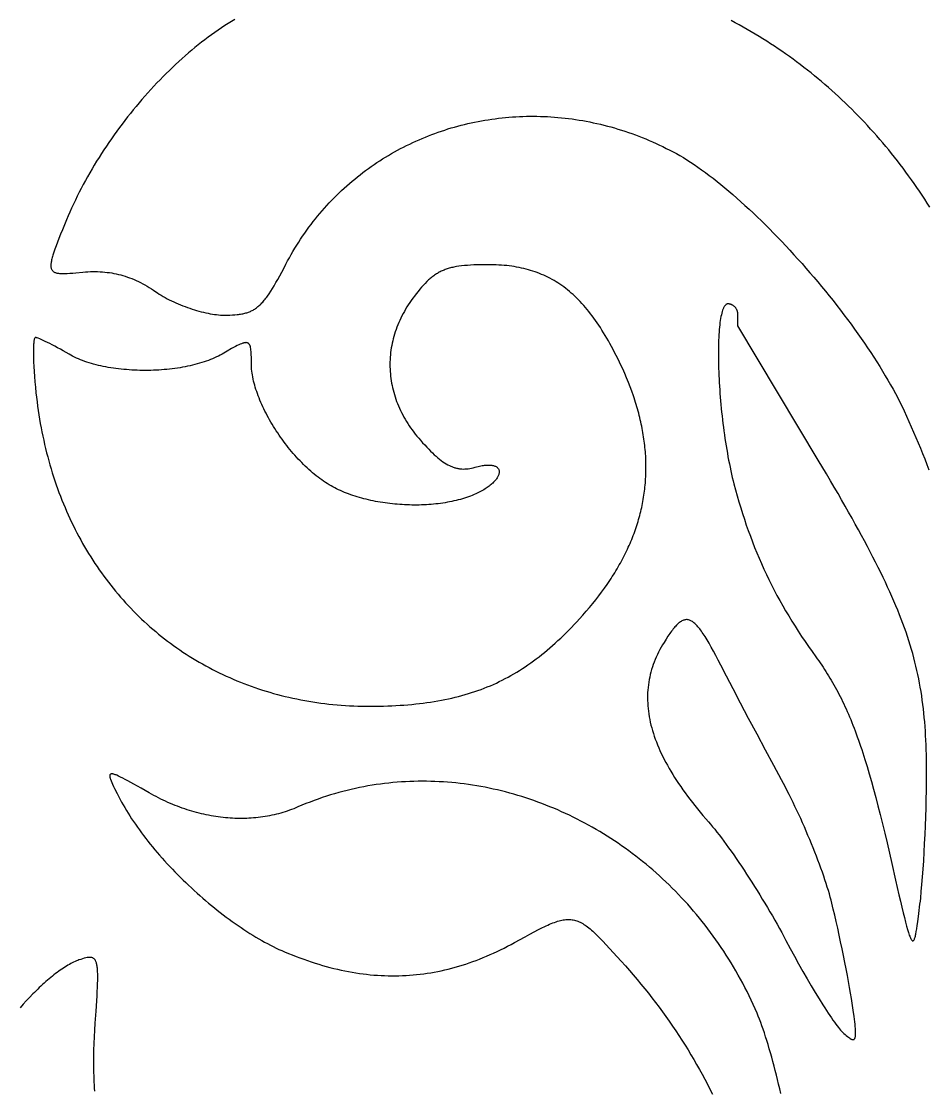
# Model space of a CAD drawing. Extents: x -452 to 452, y -1000 to 1000.
# Drawn here: x -275.8 to 64, y -550 to -149.8 of the extents above; entities that cross this region are included whole.
import ezdxf

# ---------------------------------------------------------------- set-up
doc = ezdxf.new("R2010")
doc.units = 0
doc.layers.add('LAYER_1', color=18, linetype='CONTINUOUS')

msp = doc.modelspace()

# ---------------------------------------------------------------- linework, layer by layer
at = {"layer": 'LAYER_1'}
for points in [[(-195.92, -149.05), (-197.17, -149.8), (-198.42, -150.58), (-199.67, -151.38), (-200.92, -152.21), (-202.16, -153.06), (-203.41, -153.92), (-204.65, -154.81), (-205.89, -155.73), (-207.12, -156.66), (-208.36, -157.61), (-209.58, -158.58), (-210.81, -159.57), (-212.03, -160.58), (-213.24, -161.61), (-214.45, -162.66), (-215.66, -163.72), (-216.86, -164.8), (-218.05, -165.9), (-219.23, -167.02), (-220.41, -168.15), (-221.59, -169.3), (-222.75, -170.47), (-223.91, -171.65), (-225.06, -172.84), (-226.2, -174.05), (-227.33, -175.28), (-228.45, -176.51), (-229.57, -177.77), (-230.67, -179.03), (-231.76, -180.31), (-232.85, -181.59), (-233.92, -182.9), (-234.98, -184.21), (-236.03, -185.53), (-237.07, -186.87), (-238.1, -188.21), (-239.11, -189.57), (-240.12, -190.93), (-241.1, -192.3), (-242.08, -193.69), (-243.04, -195.08), (-243.99, -196.48), (-244.92, -197.88), (-245.84, -199.3), (-246.75, -200.72), (-247.64, -202.15), (-248.51, -203.58), (-249.37, -205.02), (-250.21, -206.47), (-251.04, -207.92), (-251.84, -209.37), (-252.64, -210.83), (-253.41, -212.3), (-254.16, -213.76), (-254.9, -215.23), (-255.62, -216.71), (-256.32, -218.18), (-257, -219.66), (-257.66, -221.14), (-258.3, -222.62), (-258.93, -224.1), (-260.44, -227.79), (-261.12, -229.46), (-261.75, -231.02), (-262.32, -232.47), (-262.84, -233.81), (-263.29, -235.05), (-263.69, -236.2), (-264.03, -237.25), (-264.18, -237.74), (-264.31, -238.21), (-264.43, -238.66), (-264.53, -239.08), (-264.61, -239.49), (-264.68, -239.87), (-264.73, -240.24), (-264.77, -240.58), (-264.79, -240.91), (-264.8, -241.21), (-264.78, -241.5), (-264.75, -241.77), (-264.71, -242.03), (-264.64, -242.27), (-264.56, -242.49), (-264.47, -242.69), (-264.35, -242.88), (-264.22, -243.06), (-264.07, -243.22), (-263.9, -243.36), (-263.72, -243.49), (-263.51, -243.61), (-263.29, -243.72), (-263.05, -243.81), (-262.79, -243.9), (-262.51, -243.97), (-262.22, -244.03), (-261.9, -244.07), (-261.57, -244.11), (-261.21, -244.14), (-260.84, -244.16), (-260.45, -244.17), (-260.03, -244.18), (-259.6, -244.17), (-258.68, -244.14), (-257.67, -244.08), (-256.58, -244), (-255.41, -243.9), (-252.82, -243.66), (-251.87, -243.58), (-250.93, -243.51), (-250, -243.47), (-249.08, -243.45), (-248.17, -243.44), (-247.27, -243.46), (-246.37, -243.49), (-245.48, -243.55), (-244.6, -243.62), (-243.73, -243.72), (-242.86, -243.83), (-242, -243.96), (-241.14, -244.12), (-240.29, -244.29), (-239.44, -244.49), (-238.6, -244.7), (-237.77, -244.94), (-236.93, -245.19), (-236.1, -245.47), (-235.28, -245.77), (-234.46, -246.09), (-233.64, -246.43), (-232.82, -246.79), (-232, -247.17), (-231.19, -247.57), (-230.38, -248), (-229.57, -248.44), (-228.76, -248.91), (-227.95, -249.4), (-227.14, -249.91), (-226.33, -250.44), (-225.52, -250.99), (-224.86, -251.44), (-224.17, -251.88), (-223.46, -252.32), (-222.73, -252.75), (-221.98, -253.17), (-221.21, -253.58), (-220.42, -253.99), (-219.61, -254.39), (-218.79, -254.77), (-217.96, -255.15), (-217.12, -255.52), (-216.26, -255.87), (-215.4, -256.21), (-214.54, -256.54), (-213.67, -256.86), (-212.8, -257.17), (-211.92, -257.46), (-211.05, -257.73), (-210.18, -257.99), (-209.31, -258.24), (-208.45, -258.46), (-207.6, -258.67), (-206.75, -258.87), (-205.92, -259.04), (-205.09, -259.2), (-204.29, -259.34), (-203.49, -259.46), (-202.72, -259.56), (-201.96, -259.63), (-201.22, -259.69), (-200.51, -259.72), (-199.82, -259.73), (-198.75, -259.73), (-197.73, -259.71), (-196.76, -259.67), (-195.84, -259.61), (-194.95, -259.53), (-194.53, -259.48), (-194.11, -259.42), (-193.7, -259.36), (-193.3, -259.29), (-192.91, -259.22), (-192.53, -259.14), (-192.15, -259.04), (-191.78, -258.94), (-191.42, -258.84), (-191.07, -258.72), (-190.72, -258.6), (-190.38, -258.46), (-190.04, -258.32), (-189.71, -258.17), (-189.38, -258), (-189.06, -257.83), (-188.75, -257.64), (-188.43, -257.45), (-188.12, -257.24), (-187.81, -257.02), (-187.51, -256.79), (-187.21, -256.55), (-186.91, -256.3), (-186.61, -256.03), (-186.32, -255.75), (-186.02, -255.46), (-185.73, -255.15), (-185.43, -254.83), (-185.14, -254.49), (-184.84, -254.14), (-184.55, -253.78), (-184.25, -253.4), (-183.95, -253.01), (-183.65, -252.6), (-183.05, -251.73), (-182.43, -250.8), (-181.8, -249.8), (-181.16, -248.73), (-180.49, -247.58), (-179.8, -246.36), (-179.09, -245.07), (-178.34, -243.69), (-177.57, -242.24), (-176.77, -240.69), (-176.12, -239.47), (-175.46, -238.26), (-174.79, -237.07), (-174.1, -235.89), (-173.4, -234.71), (-172.69, -233.56), (-171.97, -232.41), (-171.23, -231.28), (-170.48, -230.16), (-169.71, -229.05), (-168.94, -227.96), (-168.15, -226.87), (-167.35, -225.81), (-166.53, -224.75), (-165.71, -223.71), (-164.87, -222.68), (-164.02, -221.66), (-163.16, -220.66), (-162.29, -219.67), (-161.41, -218.69), (-160.51, -217.72), (-159.61, -216.77), (-158.69, -215.84), (-157.77, -214.91), (-156.83, -214), (-155.88, -213.1), (-154.93, -212.22), (-153.96, -211.35), (-152.98, -210.49), (-151.99, -209.65), (-151, -208.82), (-149.99, -208), (-148.97, -207.2), (-147.95, -206.41), (-146.92, -205.64), (-145.87, -204.87), (-144.82, -204.13), (-143.76, -203.39), (-142.69, -202.67), (-141.61, -201.97), (-140.53, -201.28), (-139.43, -200.6), (-138.33, -199.94), (-137.22, -199.29), (-136.1, -198.65), (-134.98, -198.03), (-133.84, -197.42), (-132.7, -196.83), (-131.56, -196.25), (-130.4, -195.69), (-129.24, -195.14), (-128.07, -194.61), (-126.9, -194.09), (-125.72, -193.58), (-124.53, -193.09), (-123.34, -192.61), (-122.14, -192.15), (-120.93, -191.7), (-119.72, -191.27), (-118.51, -190.85), (-117.29, -190.45), (-116.06, -190.06), (-114.83, -189.69), (-113.59, -189.33), (-112.35, -188.99), (-111.1, -188.66), (-109.85, -188.35), (-108.59, -188.05), (-107.33, -187.77), (-106.07, -187.5), (-104.8, -187.24), (-103.53, -187.01), (-102.25, -186.79), (-100.97, -186.58), (-99.69, -186.39), (-98.41, -186.21), (-97.12, -186.05), (-95.82, -185.91), (-94.53, -185.78), (-93.23, -185.66), (-91.93, -185.57), (-90.63, -185.48), (-89.32, -185.42), (-88.01, -185.36), (-86.7, -185.33), (-85.39, -185.31), (-84.08, -185.31), (-82.77, -185.32), (-81.45, -185.35), (-80.13, -185.39), (-78.81, -185.45), (-77.49, -185.53), (-76.17, -185.62), (-74.85, -185.73), (-73.53, -185.85), (-72.21, -185.99), (-70.88, -186.15), (-69.56, -186.32), (-68.24, -186.51), (-66.91, -186.72), (-65.59, -186.94), (-64.27, -187.18), (-62.95, -187.44), (-61.63, -187.71), (-60.3, -188), (-58.99, -188.3), (-57.67, -188.62), (-56.35, -188.96), (-55.03, -189.32), (-53.72, -189.69), (-52.41, -190.08), (-51.1, -190.49), (-49.79, -190.91), (-48.48, -191.35), (-47.18, -191.8), (-45.87, -192.28), (-44.57, -192.77), (-43.28, -193.28), (-41.98, -193.8), (-40.69, -194.34), (-39.4, -194.9), (-38.12, -195.48), (-36.83, -196.07), (-35.56, -196.68), (-34.28, -197.31), (-33.01, -197.96), (-31.74, -198.62), (-30.48, -199.3), (-29.84, -199.66), (-29.19, -200.03), (-27.88, -200.8), (-26.55, -201.61), (-25.2, -202.48), (-23.83, -203.38), (-22.44, -204.33), (-21.04, -205.32), (-19.62, -206.35), (-18.19, -207.42), (-16.74, -208.53), (-15.29, -209.68), (-13.82, -210.86), (-12.33, -212.08), (-10.84, -213.33), (-9.35, -214.62), (-7.84, -215.93), (-6.32, -217.28), (-4.81, -218.66), (-3.28, -220.07), (-1.75, -221.5), (-0.22, -222.96), (1.31, -224.45), (2.85, -225.96), (4.38, -227.49), (5.91, -229.05), (7.44, -230.63), (8.97, -232.22), (10.5, -233.84), (12.02, -235.47), (13.53, -237.12), (15.04, -238.79), (16.54, -240.47), (18.03, -242.17), (19.51, -243.88), (20.98, -245.59), (22.44, -247.32), (23.89, -249.06), (25.32, -250.81), (26.74, -252.56), (28.15, -254.32), (29.54, -256.08), (30.91, -257.85), (32.26, -259.62), (33.59, -261.4), (34.9, -263.17), (36.2, -264.94), (37.47, -266.71), (38.71, -268.48), (39.94, -270.24), (41.13, -272), (42.31, -273.76), (43.45, -275.5), (44.57, -277.24), (45.66, -278.97), (46.72, -280.69), (47.75, -282.4), (48.74, -284.09), (49.71, -285.77), (50.64, -287.44), (51.53, -289.09), (52.39, -290.72), (53.22, -292.34), (54, -293.93), (54.75, -295.51), (55.68, -297.52), (56.58, -299.52), (57.48, -301.53), (58.35, -303.54), (59.21, -305.54), (60.05, -307.55), (60.88, -309.56), (61.69, -311.57), (62.49, -313.58), (63.26, -315.6), (64.03, -317.61)], [(64.42, -219.37), (63.46, -217.86), (62.49, -216.36), (61.52, -214.88), (60.53, -213.4), (59.53, -211.93), (58.52, -210.48), (57.5, -209.04), (56.47, -207.61), (55.44, -206.19), (54.39, -204.79), (53.34, -203.39), (52.27, -202.01), (51.2, -200.64), (50.11, -199.28), (49.02, -197.93), (47.91, -196.59), (46.8, -195.27), (45.68, -193.95), (44.55, -192.65), (43.4, -191.36), (42.25, -190.08), (41.09, -188.82), (39.92, -187.56), (38.74, -186.32), (37.55, -185.09), (36.36, -183.87), (35.15, -182.66), (33.93, -181.47), (32.7, -180.28), (31.47, -179.11), (30.22, -177.95), (28.97, -176.8), (27.7, -175.67), (26.43, -174.54), (25.15, -173.43), (23.85, -172.33), (22.55, -171.24), (21.24, -170.16), (19.92, -169.09), (18.59, -168.04), (17.25, -167), (15.9, -165.97), (14.54, -164.95), (13.17, -163.94), (11.8, -162.95), (10.41, -161.97), (9.02, -161), (7.61, -160.04), (6.2, -159.09), (4.77, -158.15), (3.34, -157.23), (1.9, -156.32), (0.44, -155.42), (-1.02, -154.53), (-2.49, -153.66), (-3.97, -152.8), (-5.46, -151.94), (-6.96, -151.1), (-8.46, -150.28), (-9.98, -149.46)], [(8.57, -551.11), (8.18, -549.36), (7.78, -547.62), (7.37, -545.89), (6.95, -544.18), (6.52, -542.48), (6.09, -540.79), (5.65, -539.13), (5.2, -537.5), (4.75, -535.89), (4.29, -534.32), (3.84, -532.78), (3.37, -531.28), (2.91, -529.82), (2.45, -528.41), (1.99, -527.04), (1.52, -525.72), (1.06, -524.46), (0.6, -523.26), (0.15, -522.12), (-0.3, -521.04), (-1.02, -519.4), (-1.75, -517.77), (-2.5, -516.15), (-3.27, -514.55), (-4.05, -512.96), (-4.86, -511.38), (-5.67, -509.82), (-6.5, -508.27), (-7.35, -506.74), (-8.22, -505.22), (-9.1, -503.71), (-9.99, -502.22), (-10.9, -500.74), (-11.83, -499.27), (-12.77, -497.82), (-13.72, -496.38), (-14.69, -494.96), (-15.68, -493.55), (-16.68, -492.16), (-17.69, -490.78), (-18.71, -489.41), (-19.75, -488.06), (-20.81, -486.73), (-21.87, -485.41), (-22.95, -484.1), (-24.05, -482.81), (-25.15, -481.53), (-26.27, -480.27), (-27.4, -479.03), (-28.54, -477.8), (-29.7, -476.58), (-30.87, -475.38), (-32.04, -474.2), (-33.23, -473.03), (-34.44, -471.88), (-35.65, -470.74), (-36.87, -469.62), (-38.11, -468.51), (-39.35, -467.42), (-40.61, -466.35), (-41.88, -465.29), (-43.15, -464.25), (-44.44, -463.23), (-45.74, -462.22), (-47.04, -461.23), (-48.36, -460.25), (-49.68, -459.29), (-51.02, -458.35), (-52.36, -457.42), (-53.71, -456.52), (-55.08, -455.62), (-56.45, -454.75), (-57.82, -453.89), (-59.21, -453.05), (-60.6, -452.23), (-62, -451.42), (-63.41, -450.63), (-64.83, -449.86), (-66.26, -449.11), (-67.69, -448.37), (-69.12, -447.65), (-70.57, -446.95), (-72.02, -446.27), (-73.48, -445.6), (-74.94, -444.96), (-76.41, -444.33), (-77.89, -443.72), (-79.37, -443.12), (-80.86, -442.55), (-82.35, -441.99), (-83.85, -441.46), (-85.35, -440.94), (-86.86, -440.44), (-88.37, -439.96), (-89.89, -439.49), (-91.41, -439.05), (-92.94, -438.62), (-94.47, -438.22), (-96, -437.83), (-97.54, -437.46), (-99.08, -437.11), (-100.62, -436.78), (-102.17, -436.47), (-103.72, -436.18), (-105.27, -435.91), (-106.83, -435.66), (-108.39, -435.43), (-109.95, -435.22), (-111.51, -435.02), (-113.08, -434.85), (-114.64, -434.7), (-116.21, -434.57), (-117.78, -434.45), (-119.35, -434.36), (-120.92, -434.29), (-122.49, -434.24), (-124.07, -434.21), (-125.64, -434.2), (-127.21, -434.21), (-128.79, -434.24), (-130.36, -434.29), (-131.94, -434.37), (-133.51, -434.46), (-135.08, -434.57), (-136.66, -434.71), (-138.23, -434.87), (-139.8, -435.04), (-141.37, -435.24), (-142.94, -435.47), (-144.5, -435.71), (-146.07, -435.97), (-147.63, -436.26), (-149.19, -436.56), (-150.75, -436.89), (-152.31, -437.24), (-153.86, -437.62), (-155.42, -438.01), (-156.96, -438.43), (-158.51, -438.87), (-160.05, -439.33), (-161.59, -439.81), (-163.13, -440.32), (-164.66, -440.85), (-166.19, -441.4), (-167.71, -441.97), (-169.23, -442.57), (-170.74, -443.19), (-172.25, -443.83), (-173.04, -444.16), (-173.83, -444.48), (-174.63, -444.79), (-175.43, -445.08), (-176.24, -445.36), (-177.05, -445.62), (-177.86, -445.88), (-178.69, -446.12), (-179.51, -446.34), (-180.34, -446.55), (-181.17, -446.75), (-182.01, -446.94), (-182.85, -447.11), (-183.7, -447.27), (-184.55, -447.41), (-185.4, -447.55), (-186.25, -447.67), (-187.11, -447.77), (-187.98, -447.86), (-188.84, -447.94), (-189.71, -448.01), (-190.58, -448.06), (-191.45, -448.1), (-192.33, -448.13), (-193.21, -448.14), (-194.09, -448.14), (-194.97, -448.13), (-195.86, -448.1), (-196.74, -448.07), (-197.63, -448.01), (-198.52, -447.95), (-199.41, -447.87), (-200.31, -447.78), (-201.2, -447.67), (-202.1, -447.56), (-202.99, -447.43), (-203.89, -447.28), (-204.79, -447.13), (-205.69, -446.96), (-206.58, -446.77), (-207.48, -446.58), (-208.38, -446.37), (-209.28, -446.15), (-210.18, -445.91), (-211.08, -445.67), (-211.98, -445.41), (-212.88, -445.13), (-213.78, -444.85), (-214.67, -444.55), (-215.57, -444.24), (-216.47, -443.91), (-217.36, -443.57), (-218.26, -443.22), (-219.15, -442.86), (-220.04, -442.49), (-220.93, -442.1), (-221.82, -441.7), (-222.7, -441.28), (-223.58, -440.85), (-224.47, -440.41), (-225.35, -439.96), (-226.22, -439.5), (-227.1, -439.02), (-227.97, -438.53), (-231, -436.8), (-233.65, -435.31), (-234.83, -434.65), (-235.92, -434.05), (-236.92, -433.51), (-237.84, -433.03), (-238.67, -432.62), (-239.41, -432.26), (-240.08, -431.97), (-240.38, -431.85), (-240.66, -431.74), (-240.93, -431.65), (-241.17, -431.57), (-241.4, -431.51), (-241.61, -431.47), (-241.8, -431.44), (-241.97, -431.43), (-242.12, -431.44), (-242.26, -431.46), (-242.38, -431.49), (-242.48, -431.55), (-242.56, -431.62), (-242.63, -431.7), (-242.68, -431.8), (-242.72, -431.92), (-242.74, -432.06), (-242.74, -432.21), (-242.73, -432.38), (-242.71, -432.56), (-242.66, -432.76), (-242.61, -432.98), (-242.54, -433.22), (-242.46, -433.47), (-242.25, -434.03), (-241.99, -434.65), (-241.67, -435.35), (-241.31, -436.11), (-240.9, -436.94), (-239.95, -438.82), (-238.83, -440.98), (-238.29, -442), (-237.72, -443.02), (-237.14, -444.05), (-236.52, -445.09), (-235.89, -446.13), (-235.24, -447.17), (-234.56, -448.22), (-233.86, -449.27), (-233.14, -450.32), (-232.4, -451.38), (-231.65, -452.43), (-230.87, -453.49), (-230.08, -454.55), (-229.26, -455.61), (-228.43, -456.67), (-227.59, -457.72), (-226.72, -458.78), (-225.84, -459.83), (-224.95, -460.88), (-224.04, -461.93), (-223.11, -462.98), (-222.18, -464.02), (-221.23, -465.06), (-220.26, -466.09), (-219.29, -467.12), (-218.3, -468.14), (-217.3, -469.16), (-216.29, -470.17), (-215.28, -471.17), (-214.25, -472.16), (-213.21, -473.15), (-212.16, -474.13), (-211.11, -475.1), (-210.05, -476.06), (-208.98, -477.01), (-207.9, -477.95), (-206.82, -478.87), (-205.73, -479.79), (-204.64, -480.7), (-203.55, -481.59), (-202.45, -482.47), (-201.34, -483.34), (-200.24, -484.19), (-199.13, -485.03), (-198.02, -485.85), (-196.91, -486.66), (-195.79, -487.45), (-194.68, -488.23), (-193.57, -488.99), (-192.46, -489.73), (-191.35, -490.45), (-190.24, -491.16), (-189.13, -491.85), (-188.03, -492.52), (-186.93, -493.17), (-185.83, -493.8), (-184.74, -494.41), (-183.65, -494.99), (-182.57, -495.56), (-181.5, -496.11), (-180.43, -496.63), (-179.36, -497.13), (-178.31, -497.6), (-177.26, -498.05), (-175.82, -498.65), (-174.38, -499.23), (-172.95, -499.79), (-171.52, -500.33), (-170.09, -500.84), (-168.67, -501.34), (-167.26, -501.82), (-165.85, -502.27), (-164.44, -502.7), (-163.04, -503.12), (-161.64, -503.51), (-160.25, -503.88), (-158.86, -504.23), (-157.48, -504.56), (-156.09, -504.87), (-154.72, -505.16), (-153.34, -505.43), (-151.97, -505.68), (-150.6, -505.9), (-149.24, -506.11), (-147.88, -506.3), (-146.52, -506.46), (-145.17, -506.6), (-143.82, -506.73), (-142.47, -506.83), (-141.12, -506.91), (-139.78, -506.97), (-138.44, -507.01), (-137.1, -507.03), (-135.76, -507.03), (-134.43, -507), (-133.1, -506.96), (-131.77, -506.9), (-130.44, -506.81), (-129.12, -506.71), (-127.79, -506.58), (-126.47, -506.43), (-125.15, -506.26), (-123.84, -506.08), (-122.52, -505.87), (-121.2, -505.63), (-119.89, -505.38), (-118.58, -505.11), (-117.27, -504.82), (-115.96, -504.5), (-114.65, -504.17), (-113.34, -503.81), (-112.03, -503.44), (-110.72, -503.04), (-109.41, -502.62), (-108.11, -502.18), (-106.8, -501.72), (-105.5, -501.24), (-104.19, -500.74), (-102.89, -500.22), (-101.58, -499.67), (-100.27, -499.11), (-98.97, -498.52), (-97.66, -497.92), (-96.36, -497.29), (-95.05, -496.64), (-93.74, -495.97), (-92.43, -495.28), (-91.12, -494.57), (-87.19, -492.41), (-85.41, -491.44), (-83.73, -490.55), (-82.15, -489.73), (-80.67, -488.99), (-79.97, -488.65), (-79.28, -488.32), (-78.62, -488.02), (-77.97, -487.74), (-77.35, -487.48), (-76.74, -487.23), (-76.14, -487.01), (-75.57, -486.81), (-75.01, -486.63), (-74.46, -486.47), (-73.93, -486.33), (-73.41, -486.21), (-72.9, -486.11), (-72.4, -486.03), (-71.91, -485.98), (-71.43, -485.94), (-70.96, -485.93), (-70.49, -485.94), (-70.04, -485.97), (-69.58, -486.02), (-69.13, -486.09), (-68.69, -486.19), (-68.25, -486.3), (-67.81, -486.44), (-67.37, -486.61), (-66.93, -486.79), (-66.49, -487), (-66.05, -487.23), (-65.6, -487.48), (-65.16, -487.76), (-64.7, -488.06), (-64.25, -488.38), (-63.78, -488.73), (-63.31, -489.1), (-62.84, -489.49), (-62.35, -489.91), (-61.85, -490.35), (-61.35, -490.81), (-60.83, -491.3), (-60.3, -491.81), (-59.2, -492.91), (-58.04, -494.11), (-56.82, -495.41), (-55.52, -496.8), (-52.67, -499.9), (-51.13, -501.6), (-49.62, -503.29), (-48.13, -505), (-46.66, -506.7), (-45.21, -508.41), (-43.79, -510.13), (-42.38, -511.85), (-41, -513.58), (-39.65, -515.31), (-38.31, -517.05), (-37, -518.79), (-35.71, -520.54), (-34.44, -522.3), (-33.19, -524.06), (-31.96, -525.83), (-30.76, -527.6), (-29.57, -529.38), (-28.41, -531.17), (-27.27, -532.97), (-26.15, -534.77), (-25.05, -536.58), (-23.98, -538.4), (-22.92, -540.22), (-21.89, -542.05), (-20.87, -543.89), (-19.88, -545.74), (-18.91, -547.6), (-17.96, -549.47), (-17.03, -551.34)], [(-248.37, -550.18), (-248.44, -549.05), (-248.5, -547.9), (-248.55, -546.75), (-248.6, -545.59), (-248.63, -544.42), (-248.66, -543.25), (-248.68, -542.07), (-248.7, -540.88), (-248.7, -539.69), (-248.7, -538.48), (-248.69, -537.27), (-248.67, -536.05), (-248.64, -534.83), (-248.57, -532.35), (-248.46, -529.85), (-248.32, -527.31), (-248.16, -524.73), (-247.84, -520.26), (-247.59, -516.33), (-247.49, -514.56), (-247.4, -512.91), (-247.33, -511.39), (-247.28, -509.98), (-247.25, -508.68), (-247.23, -507.49), (-247.25, -506.41), (-247.28, -505.43), (-247.3, -504.97), (-247.34, -504.54), (-247.37, -504.13), (-247.42, -503.75), (-247.47, -503.39), (-247.53, -503.05), (-247.59, -502.73), (-247.66, -502.43), (-247.74, -502.15), (-247.82, -501.9), (-247.91, -501.66), (-248.01, -501.44), (-248.12, -501.24), (-248.23, -501.06), (-248.36, -500.9), (-248.48, -500.75), (-248.62, -500.62), (-248.77, -500.5), (-248.92, -500.41), (-249.08, -500.32), (-249.25, -500.25), (-249.43, -500.2), (-249.62, -500.16), (-249.82, -500.13), (-250.02, -500.12), (-250.23, -500.11), (-250.46, -500.12), (-250.69, -500.14), (-250.93, -500.18), (-251.18, -500.22), (-251.72, -500.33), (-252.29, -500.48), (-252.9, -500.66), (-253.55, -500.87), (-254.25, -501.1), (-254.74, -501.28), (-255.24, -501.47), (-255.74, -501.69), (-256.26, -501.93), (-256.79, -502.18), (-257.32, -502.46), (-257.86, -502.76), (-258.41, -503.07), (-258.97, -503.4), (-259.53, -503.75), (-260.1, -504.12), (-260.67, -504.51), (-261.26, -504.91), (-261.84, -505.32), (-262.43, -505.76), (-263.03, -506.2), (-263.62, -506.67), (-264.22, -507.14), (-264.83, -507.63), (-265.44, -508.14), (-266.05, -508.66), (-266.66, -509.19), (-267.27, -509.73), (-267.88, -510.28), (-268.5, -510.85), (-269.11, -511.43), (-269.72, -512.01), (-270.34, -512.61), (-270.95, -513.22), (-271.56, -513.83), (-272.78, -515.09), (-273.98, -516.38), (-275.17, -517.7), (-276.34, -519.04)]]:
    msp.add_lwpolyline(points, dxfattribs=at)
for points in [[(-66.79, -373.42), (-65.5, -371.99), (-64.25, -370.57), (-63.03, -369.14), (-61.85, -367.71), (-60.7, -366.27), (-59.58, -364.84), (-58.5, -363.4), (-57.45, -361.96), (-56.44, -360.51), (-55.46, -359.07), (-54.99, -358.34), (-54.52, -357.62), (-54.06, -356.89), (-53.61, -356.17), (-53.17, -355.44), (-52.73, -354.71), (-52.31, -353.98), (-51.89, -353.25), (-51.48, -352.52), (-51.08, -351.79), (-50.69, -351.06), (-50.31, -350.33), (-49.93, -349.59), (-49.57, -348.86), (-49.21, -348.12), (-48.86, -347.39), (-48.52, -346.65), (-48.19, -345.91), (-47.87, -345.17), (-47.55, -344.44), (-47.25, -343.7), (-46.95, -342.95), (-46.66, -342.21), (-46.38, -341.47), (-46.11, -340.72), (-45.84, -339.98), (-45.59, -339.23), (-45.34, -338.49), (-45.11, -337.74), (-44.88, -336.99), (-44.65, -336.24), (-44.44, -335.49), (-44.24, -334.74), (-44.04, -333.98), (-43.86, -333.23), (-43.68, -332.48), (-43.51, -331.72), (-43.35, -330.96), (-43.19, -330.21), (-43.05, -329.45), (-42.91, -328.69), (-42.79, -327.92), (-42.67, -327.16), (-42.56, -326.4), (-42.45, -325.63), (-42.36, -324.87), (-42.27, -324.1), (-42.2, -323.33), (-42.13, -322.56), (-42.07, -321.79), (-42.02, -321.02), (-41.98, -320.25), (-41.94, -319.48), (-41.92, -318.7), (-41.9, -317.92), (-41.89, -317.15), (-41.89, -316.37), (-41.9, -315.59), (-41.91, -314.81), (-41.94, -314.02), (-41.97, -313.24), (-42.01, -312.46), (-42.06, -311.67), (-42.12, -310.88), (-42.19, -310.09), (-42.27, -309.3), (-42.35, -308.51), (-42.44, -307.72), (-42.54, -306.92), (-42.65, -306.13), (-42.77, -305.33), (-42.9, -304.53), (-43.03, -303.73), (-43.18, -302.93), (-43.33, -302.13), (-43.49, -301.33), (-43.66, -300.52), (-43.83, -299.71), (-44.02, -298.91), (-44.21, -298.1), (-44.42, -297.28), (-44.63, -296.47), (-44.85, -295.66), (-45.07, -294.84), (-45.31, -294.03), (-45.55, -293.21), (-45.81, -292.39), (-46.07, -291.56), (-46.34, -290.74), (-46.62, -289.92), (-47.2, -288.26), (-47.81, -286.6), (-48.46, -284.94), (-49.15, -283.26), (-49.86, -281.58), (-50.61, -279.9), (-51.4, -278.2), (-52.21, -276.51), (-53.06, -274.8), (-53.65, -273.67), (-54.23, -272.56), (-54.81, -271.47), (-55.4, -270.4), (-55.99, -269.35), (-56.58, -268.33), (-57.17, -267.32), (-57.77, -266.34), (-58.37, -265.37), (-58.98, -264.43), (-59.58, -263.51), (-60.19, -262.61), (-60.81, -261.73), (-61.42, -260.87), (-62.05, -260.03), (-62.67, -259.21), (-63.3, -258.41), (-63.94, -257.62), (-64.58, -256.86), (-65.22, -256.12), (-65.87, -255.4), (-66.52, -254.69), (-67.18, -254.01), (-67.85, -253.34), (-68.52, -252.7), (-69.2, -252.07), (-69.88, -251.46), (-70.57, -250.87), (-71.27, -250.3), (-71.97, -249.74), (-72.68, -249.2), (-73.4, -248.69), (-74.12, -248.19), (-74.85, -247.7), (-75.59, -247.24), (-76.33, -246.79), (-77.09, -246.36), (-77.85, -245.95), (-78.62, -245.55), (-79.4, -245.17), (-80.18, -244.81), (-80.98, -244.47), (-81.78, -244.14), (-82.6, -243.83), (-83.42, -243.53), (-84.25, -243.25), (-85.09, -242.99), (-85.94, -242.74), (-86.8, -242.51), (-87.67, -242.29), (-88.55, -242.1), (-89.45, -241.91), (-90.35, -241.74), (-91.26, -241.59), (-92.18, -241.45), (-93.12, -241.33), (-94.07, -241.22), (-95.02, -241.13), (-95.99, -241.05), (-96.97, -240.98), (-97.96, -240.93), (-98.97, -240.9), (-99.99, -240.88), (-101.02, -240.87), (-102.47, -240.88), (-103.85, -240.89), (-105.17, -240.92), (-106.43, -240.97), (-107.64, -241.03), (-108.79, -241.1), (-109.88, -241.19), (-110.93, -241.3), (-111.94, -241.44), (-112.9, -241.59), (-113.82, -241.76), (-114.26, -241.86), (-114.7, -241.96), (-115.13, -242.07), (-115.55, -242.18), (-115.96, -242.3), (-116.36, -242.43), (-116.76, -242.57), (-117.14, -242.71), (-117.53, -242.85), (-117.9, -243.01), (-118.27, -243.17), (-118.64, -243.34), (-119, -243.52), (-119.35, -243.7), (-119.7, -243.9), (-120.04, -244.1), (-120.38, -244.31), (-120.72, -244.53), (-121.06, -244.75), (-121.39, -244.99), (-121.72, -245.23), (-122.04, -245.48), (-122.37, -245.74), (-122.69, -246.01), (-123.01, -246.29), (-123.33, -246.58), (-123.97, -247.19), (-124.62, -247.84), (-125.26, -248.53), (-125.91, -249.26), (-126.57, -250.04), (-127.24, -250.86), (-127.93, -251.72), (-128.64, -252.63), (-129.23, -253.43), (-129.81, -254.24), (-130.37, -255.05), (-130.91, -255.86), (-131.42, -256.68), (-131.92, -257.51), (-132.4, -258.34), (-132.85, -259.17), (-133.29, -260.01), (-133.71, -260.85), (-134.1, -261.69), (-134.48, -262.54), (-134.83, -263.39), (-135.17, -264.24), (-135.48, -265.1), (-135.78, -265.96), (-136.05, -266.82), (-136.31, -267.69), (-136.54, -268.55), (-136.76, -269.42), (-136.95, -270.29), (-137.12, -271.16), (-137.28, -272.03), (-137.41, -272.91), (-137.53, -273.78), (-137.62, -274.66), (-137.69, -275.53), (-137.75, -276.41), (-137.78, -277.28), (-137.79, -278.16), (-137.79, -279.04), (-137.76, -279.91), (-137.71, -280.79), (-137.64, -281.66), (-137.56, -282.54), (-137.45, -283.41), (-137.32, -284.28), (-137.18, -285.15), (-137.01, -286.02), (-136.82, -286.88), (-136.62, -287.75), (-136.39, -288.61), (-136.14, -289.47), (-135.87, -290.32), (-135.59, -291.18), (-135.28, -292.03), (-134.95, -292.87), (-134.61, -293.72), (-134.24, -294.56), (-133.86, -295.39), (-133.45, -296.22), (-133.02, -297.05), (-132.58, -297.88), (-132.11, -298.7), (-131.63, -299.51), (-131.12, -300.32), (-130.59, -301.12), (-130.05, -301.92), (-129.48, -302.72), (-128.9, -303.5), (-128.29, -304.29), (-127.67, -305.06), (-127.03, -305.83), (-126.36, -306.59), (-125.56, -307.49), (-124.78, -308.34), (-124.02, -309.15), (-123.28, -309.92), (-122.56, -310.64), (-121.86, -311.33), (-121.18, -311.97), (-120.5, -312.57), (-119.85, -313.14), (-119.2, -313.67), (-118.57, -314.16), (-117.95, -314.61), (-117.34, -315.02), (-116.73, -315.4), (-116.13, -315.74), (-115.54, -316.05), (-114.96, -316.32), (-114.66, -316.45), (-114.37, -316.56), (-114.08, -316.67), (-113.79, -316.77), (-113.5, -316.86), (-113.21, -316.94), (-112.92, -317.02), (-112.63, -317.08), (-112.34, -317.14), (-112.05, -317.19), (-111.76, -317.23), (-111.46, -317.27), (-111.17, -317.3), (-110.88, -317.32), (-110.28, -317.34), (-109.69, -317.32), (-109.08, -317.28), (-108.47, -317.22), (-107.84, -317.12), (-107.21, -317), (-106.56, -316.85), (-105.91, -316.67), (-105.34, -316.52), (-104.79, -316.38), (-104.26, -316.26), (-103.75, -316.16), (-103.26, -316.07), (-102.79, -316), (-102.33, -315.94), (-101.89, -315.9), (-101.47, -315.87), (-101.07, -315.86), (-100.69, -315.86), (-100.32, -315.87), (-99.98, -315.9), (-99.65, -315.94), (-99.34, -316), (-99.05, -316.06), (-98.77, -316.14), (-98.52, -316.23), (-98.28, -316.33), (-98.06, -316.44), (-97.86, -316.56), (-97.68, -316.7), (-97.52, -316.84), (-97.37, -316.99), (-97.24, -317.15), (-97.13, -317.32), (-97.04, -317.5), (-96.96, -317.69), (-96.91, -317.88), (-96.87, -318.08), (-96.85, -318.29), (-96.85, -318.51), (-96.86, -318.73), (-96.9, -318.95), (-96.95, -319.19), (-97.02, -319.43), (-97.11, -319.67), (-97.22, -319.92), (-97.34, -320.17), (-97.48, -320.43), (-97.64, -320.69), (-97.82, -320.96), (-98.02, -321.22), (-98.23, -321.49), (-98.46, -321.76), (-98.71, -322.04), (-98.98, -322.31), (-99.26, -322.59), (-99.57, -322.87), (-99.89, -323.15), (-100.22, -323.42), (-100.58, -323.7), (-100.96, -323.98), (-101.35, -324.26), (-101.76, -324.53), (-102.18, -324.81), (-102.63, -325.08), (-103.09, -325.35), (-103.57, -325.62), (-104.07, -325.88), (-104.59, -326.14), (-105.12, -326.4), (-105.67, -326.66), (-106.24, -326.91), (-106.94, -327.2), (-107.65, -327.48), (-108.38, -327.74), (-109.12, -328), (-109.87, -328.25), (-110.64, -328.48), (-111.41, -328.7), (-112.2, -328.91), (-113, -329.11), (-113.8, -329.3), (-114.62, -329.48), (-115.45, -329.65), (-116.28, -329.8), (-117.13, -329.95), (-117.98, -330.08), (-118.84, -330.2), (-119.7, -330.32), (-120.58, -330.42), (-121.46, -330.51), (-122.34, -330.58), (-123.23, -330.65), (-124.12, -330.71), (-125.02, -330.75), (-125.93, -330.79), (-126.83, -330.81), (-127.74, -330.83), (-128.65, -330.83), (-129.56, -330.82), (-130.48, -330.8), (-131.39, -330.77), (-132.31, -330.73), (-133.23, -330.68), (-134.14, -330.62), (-135.06, -330.55), (-135.97, -330.47), (-136.88, -330.38), (-137.79, -330.28), (-138.7, -330.16), (-139.6, -330.04), (-140.5, -329.9), (-141.4, -329.76), (-142.29, -329.61), (-143.18, -329.44), (-144.06, -329.27), (-144.94, -329.08), (-145.81, -328.88), (-146.67, -328.68), (-147.53, -328.46), (-148.37, -328.24), (-149.21, -328), (-150.04, -327.75), (-150.87, -327.5), (-151.68, -327.23), (-152.48, -326.96), (-153.27, -326.67), (-154.05, -326.37), (-154.82, -326.07), (-155.58, -325.75), (-156.33, -325.43), (-157.06, -325.09), (-157.78, -324.75), (-158.48, -324.39), (-159.17, -324.03), (-159.85, -323.65), (-160.55, -323.25), (-161.25, -322.82), (-161.95, -322.37), (-162.65, -321.9), (-163.35, -321.42), (-164.04, -320.91), (-164.73, -320.39), (-165.42, -319.85), (-166.11, -319.29), (-166.8, -318.72), (-167.48, -318.13), (-168.15, -317.53), (-168.83, -316.91), (-169.49, -316.27), (-170.16, -315.62), (-170.82, -314.96), (-171.47, -314.29), (-172.12, -313.61), (-172.76, -312.91), (-173.39, -312.2), (-174.02, -311.48), (-174.64, -310.75), (-175.25, -310.01), (-175.86, -309.26), (-176.45, -308.51), (-177.04, -307.74), (-177.62, -306.97), (-178.19, -306.19), (-178.75, -305.41), (-179.3, -304.61), (-179.84, -303.82), (-180.37, -303.02), (-180.89, -302.21), (-181.39, -301.4), (-181.89, -300.59), (-182.37, -299.77), (-182.84, -298.95), (-183.3, -298.13), (-183.75, -297.31), (-184.18, -296.49), (-184.6, -295.66), (-185, -294.84), (-185.39, -294.02), (-185.77, -293.2), (-186.13, -292.38), (-186.48, -291.56), (-186.81, -290.75), (-187.12, -289.94), (-187.42, -289.13), (-187.7, -288.33), (-187.96, -287.54), (-188.21, -286.74), (-188.43, -285.96), (-188.64, -285.18), (-188.84, -284.41), (-189.01, -283.65), (-189.16, -282.89), (-189.3, -282.14), (-189.41, -281.4), (-189.51, -280.68), (-189.58, -279.96), (-189.63, -279.25), (-189.67, -278.55), (-189.68, -277.87), (-189.68, -276.16), (-189.69, -275.39), (-189.71, -274.68), (-189.74, -274.02), (-189.78, -273.41), (-189.83, -272.85), (-189.89, -272.35), (-189.97, -271.9), (-190.02, -271.69), (-190.07, -271.5), (-190.13, -271.31), (-190.19, -271.14), (-190.26, -270.99), (-190.34, -270.84), (-190.42, -270.71), (-190.5, -270.59), (-190.6, -270.48), (-190.7, -270.39), (-190.8, -270.3), (-190.92, -270.23), (-191.04, -270.17), (-191.16, -270.12), (-191.3, -270.08), (-191.44, -270.06), (-191.6, -270.04), (-191.76, -270.04), (-191.93, -270.05), (-192.11, -270.07), (-192.29, -270.1), (-192.49, -270.14), (-192.7, -270.19), (-192.91, -270.26), (-193.38, -270.42), (-193.89, -270.62), (-194.44, -270.87), (-195.03, -271.16), (-195.68, -271.49), (-196.37, -271.86), (-197.12, -272.27), (-198.77, -273.21), (-200.65, -274.3), (-201.32, -274.67), (-202, -275.04), (-202.71, -275.39), (-203.45, -275.73), (-204.2, -276.06), (-204.97, -276.38), (-205.75, -276.68), (-206.56, -276.97), (-207.38, -277.25), (-208.22, -277.52), (-209.08, -277.78), (-209.95, -278.03), (-210.83, -278.26), (-211.73, -278.48), (-212.64, -278.69), (-213.56, -278.89), (-214.5, -279.07), (-215.44, -279.25), (-216.4, -279.41), (-217.36, -279.56), (-218.33, -279.7), (-219.31, -279.82), (-220.3, -279.94), (-221.29, -280.04), (-222.29, -280.13), (-223.3, -280.21), (-224.3, -280.28), (-225.32, -280.33), (-226.33, -280.38), (-227.35, -280.41), (-228.36, -280.43), (-229.38, -280.43), (-230.4, -280.43), (-231.42, -280.41), (-232.43, -280.38), (-233.44, -280.34), (-234.46, -280.29), (-235.46, -280.23), (-236.46, -280.15), (-237.46, -280.06), (-238.45, -279.96), (-239.44, -279.85), (-240.41, -279.73), (-241.38, -279.59), (-242.34, -279.45), (-243.29, -279.29), (-244.23, -279.12), (-245.16, -278.93), (-246.08, -278.74), (-246.99, -278.53), (-247.88, -278.31), (-248.76, -278.08), (-249.62, -277.84), (-250.47, -277.58), (-251.31, -277.32), (-252.12, -277.04), (-252.92, -276.75), (-253.7, -276.44), (-254.47, -276.13), (-255.21, -275.8), (-255.93, -275.47), (-256.64, -275.12), (-257.32, -274.75), (-257.97, -274.38), (-259.07, -273.74), (-260.15, -273.12), (-261.22, -272.52), (-262.26, -271.95), (-263.28, -271.4), (-264.25, -270.88), (-265.19, -270.4), (-266.07, -269.96), (-266.9, -269.55), (-267.66, -269.19), (-268.36, -268.88), (-268.98, -268.61), (-269.52, -268.4), (-269.97, -268.24), (-270.16, -268.19), (-270.32, -268.15), (-270.46, -268.13), (-270.58, -268.12), (-270.63, -268.12), (-270.68, -268.14), (-270.72, -268.18), (-270.77, -268.22), (-270.81, -268.28), (-270.85, -268.36), (-270.93, -268.54), (-271, -268.77), (-271.06, -269.05), (-271.12, -269.38), (-271.16, -269.75), (-271.21, -270.17), (-271.24, -270.62), (-271.27, -271.12), (-271.3, -271.66), (-271.32, -272.86), (-271.32, -274.2), (-271.29, -275.67), (-271.24, -277.26), (-271.15, -278.97), (-271.05, -280.78), (-270.91, -282.68), (-270.75, -284.66), (-270.57, -286.71), (-270.36, -288.82), (-270.17, -290.48), (-269.97, -292.13), (-269.76, -293.78), (-269.53, -295.41), (-269.28, -297.04), (-269.02, -298.65), (-268.74, -300.26), (-268.45, -301.86), (-268.14, -303.45), (-267.82, -305.03), (-267.48, -306.6), (-267.13, -308.16), (-266.76, -309.71), (-266.38, -311.25), (-265.98, -312.78), (-265.57, -314.3), (-265.14, -315.82), (-264.7, -317.32), (-264.24, -318.81), (-263.77, -320.29), (-263.28, -321.76), (-262.78, -323.22), (-262.27, -324.68), (-261.74, -326.12), (-261.2, -327.55), (-260.64, -328.97), (-260.07, -330.38), (-259.48, -331.77), (-258.88, -333.16), (-258.27, -334.54), (-257.65, -335.9), (-257.01, -337.26), (-256.35, -338.6), (-255.69, -339.94), (-255.01, -341.26), (-254.31, -342.57), (-253.6, -343.87), (-252.88, -345.16), (-252.15, -346.43), (-251.41, -347.7), (-250.65, -348.95), (-249.87, -350.2), (-249.09, -351.43), (-248.29, -352.65), (-247.48, -353.85), (-246.66, -355.05), (-245.82, -356.23), (-244.98, -357.4), (-244.12, -358.56), (-243.24, -359.71), (-242.36, -360.84), (-241.46, -361.97), (-240.55, -363.08), (-239.63, -364.17), (-238.7, -365.26), (-237.75, -366.33), (-236.8, -367.39), (-235.83, -368.44), (-234.85, -369.47), (-233.86, -370.49), (-232.86, -371.5), (-231.84, -372.5), (-230.82, -373.48), (-229.78, -374.45), (-228.73, -375.41), (-227.67, -376.35), (-226.6, -377.28), (-225.52, -378.2), (-224.43, -379.1), (-223.33, -379.99), (-222.21, -380.87), (-221.09, -381.73), (-219.95, -382.58), (-218.81, -383.41), (-217.65, -384.23), (-216.49, -385.04), (-215.31, -385.83), (-214.12, -386.61), (-212.93, -387.38), (-211.72, -388.13), (-210.5, -388.86), (-209.28, -389.59), (-208.04, -390.29), (-206.79, -390.99), (-205.54, -391.67), (-204.27, -392.33), (-203, -392.98), (-201.71, -393.61), (-200.42, -394.23), (-199.11, -394.84), (-197.8, -395.43), (-196.48, -396), (-195.15, -396.56), (-193.81, -397.11), (-192.46, -397.64), (-191.1, -398.15), (-189.73, -398.65), (-188.36, -399.13), (-186.97, -399.6), (-185.58, -400.05), (-184.18, -400.49), (-182.77, -400.91), (-181.35, -401.32), (-179.93, -401.7), (-178.49, -402.08), (-177.05, -402.44), (-175.6, -402.78), (-174.14, -403.1), (-172.67, -403.41), (-171.2, -403.7), (-169.72, -403.98), (-168.23, -404.24), (-166.73, -404.48), (-165.22, -404.71), (-163.71, -404.92), (-162.19, -405.12), (-160.66, -405.29), (-159.13, -405.45), (-157.59, -405.6), (-156.04, -405.72), (-154.48, -405.83), (-152.92, -405.92), (-151.35, -406), (-149.77, -406.06), (-148.19, -406.1), (-146.6, -406.12), (-145, -406.13), (-143.4, -406.12), (-141.79, -406.09), (-140.19, -406.05), (-138.62, -406), (-137.07, -405.94), (-135.54, -405.86), (-134.02, -405.77), (-132.53, -405.67), (-131.05, -405.55), (-129.59, -405.42), (-128.15, -405.28), (-126.73, -405.12), (-125.32, -404.95), (-123.93, -404.77), (-122.55, -404.57), (-121.2, -404.36), (-119.85, -404.13), (-118.53, -403.89), (-117.21, -403.64), (-115.91, -403.37), (-114.63, -403.08), (-113.36, -402.78), (-112.1, -402.46), (-110.86, -402.13), (-109.63, -401.79), (-108.41, -401.42), (-107.2, -401.04), (-106.01, -400.65), (-104.82, -400.24), (-103.65, -399.81), (-102.49, -399.37), (-101.34, -398.91), (-100.19, -398.43), (-99.06, -397.94), (-97.94, -397.43), (-96.82, -396.9), (-95.72, -396.35), (-94.62, -395.79), (-93.53, -395.21), (-92.45, -394.61), (-91.37, -393.99), (-90.3, -393.36), (-89.24, -392.71), (-88.18, -392.04), (-87.13, -391.35), (-86.09, -390.64), (-85.05, -389.91), (-84.01, -389.16), (-82.98, -388.4), (-81.96, -387.61), (-80.93, -386.81), (-79.91, -385.98), (-78.89, -385.14), (-77.88, -384.28), (-76.87, -383.39), (-75.86, -382.49), (-74.85, -381.56), (-73.84, -380.62), (-72.83, -379.65), (-71.83, -378.67), (-70.82, -377.66), (-69.81, -376.63), (-68.81, -375.58), (-67.8, -374.51)], [(63.21, -431.68), (63.21, -429.77), (63.19, -427.88), (63.16, -426.03), (63.13, -424.2), (63.07, -422.39), (63.01, -420.61), (62.93, -418.85), (62.84, -417.12), (62.74, -415.4), (62.62, -413.7), (62.49, -412.02), (62.34, -410.36), (62.18, -408.71), (62, -407.07), (61.8, -405.45), (61.59, -403.83), (61.36, -402.23), (61.11, -400.63), (60.84, -399.05), (60.55, -397.46), (60.25, -395.89), (59.92, -394.31), (59.58, -392.74), (59.21, -391.17), (58.83, -389.59), (58.42, -388.02), (57.99, -386.44), (57.54, -384.86), (57.06, -383.27), (56.57, -381.68), (56.04, -380.07), (55.5, -378.46), (54.93, -376.84), (54.33, -375.2), (53.71, -373.55), (53.06, -371.89), (52.39, -370.21), (51.69, -368.51), (50.97, -366.79), (50.21, -365.05), (49.43, -363.3), (48.62, -361.52), (47.78, -359.71), (46.91, -357.88), (46.01, -356.03), (45.08, -354.14), (44.12, -352.23), (43.13, -350.29), (42.1, -348.32), (41.05, -346.31), (39.96, -344.27), (38.84, -342.19), (37.68, -340.08), (36.49, -337.93), (35.27, -335.74), (34.01, -333.51), (32.72, -331.23), (31.39, -328.92), (30.03, -326.56), (28.63, -324.15), (27.19, -321.7), (25.71, -319.2), (22.65, -314.04), (-7.45, -263.7), (-7.45, -259.62), (-7.45, -259.41), (-7.47, -259.2), (-7.49, -259), (-7.52, -258.8), (-7.56, -258.6), (-7.62, -258.41), (-7.67, -258.22), (-7.74, -258.04), (-7.82, -257.86), (-7.9, -257.68), (-7.99, -257.51), (-8.08, -257.34), (-8.19, -257.18), (-8.3, -257.03), (-8.42, -256.88), (-8.54, -256.74), (-8.67, -256.6), (-8.8, -256.48), (-8.94, -256.35), (-9.09, -256.24), (-9.24, -256.13), (-9.4, -256.04), (-9.56, -255.95), (-9.72, -255.86), (-9.89, -255.79), (-10.06, -255.73), (-10.24, -255.67), (-10.42, -255.62), (-10.6, -255.59), (-10.79, -255.56), (-10.98, -255.55), (-11.17, -255.54), (-11.3, -255.55), (-11.43, -255.57), (-11.56, -255.61), (-11.69, -255.66), (-11.81, -255.73), (-11.93, -255.81), (-12.05, -255.91), (-12.16, -256.02), (-12.28, -256.14), (-12.39, -256.28), (-12.5, -256.44), (-12.6, -256.6), (-12.7, -256.78), (-12.8, -256.97), (-12.9, -257.18), (-13, -257.4), (-13.18, -257.87), (-13.35, -258.4), (-13.52, -258.97), (-13.67, -259.59), (-13.81, -260.25), (-13.95, -260.96), (-14.07, -261.71), (-14.18, -262.5), (-14.29, -263.34), (-14.38, -264.21), (-14.46, -265.12), (-14.54, -266.06), (-14.6, -267.04), (-14.66, -268.06), (-14.7, -269.1), (-14.74, -270.18), (-14.77, -271.28), (-14.79, -272.41), (-14.79, -273.57), (-14.79, -274.76), (-14.78, -275.97), (-14.76, -277.2), (-14.73, -278.45), (-14.7, -279.72), (-14.65, -281.01), (-14.59, -282.32), (-14.53, -283.65), (-14.46, -284.98), (-14.37, -286.34), (-14.28, -287.7), (-14.18, -289.07), (-14.07, -290.46), (-13.96, -291.85), (-13.83, -293.24), (-13.7, -294.65), (-13.55, -296.05), (-13.4, -297.46), (-13.24, -298.87), (-13.07, -300.28), (-12.89, -301.69), (-12.71, -303.09), (-12.51, -304.49), (-12.31, -305.89), (-12.1, -307.28), (-11.88, -308.66), (-11.66, -310.03), (-11.42, -311.39), (-11.18, -312.73), (-10.93, -314.06), (-10.67, -315.38), (-10.4, -316.68), (-10.13, -317.97), (-9.85, -319.23), (-9.56, -320.48), (-9.26, -321.7), (-8.95, -322.9), (-8.35, -325.17), (-7.73, -327.41), (-7.08, -329.63), (-6.42, -331.83), (-5.74, -334.01), (-5.04, -336.16), (-4.31, -338.3), (-3.57, -340.41), (-2.8, -342.51), (-2.02, -344.59), (-1.2, -346.66), (-0.37, -348.71), (0.49, -350.74), (1.37, -352.76), (2.27, -354.76), (3.2, -356.76), (4.15, -358.74), (5.13, -360.71), (6.14, -362.67), (7.17, -364.62), (8.22, -366.56), (9.31, -368.49), (10.42, -370.42), (11.56, -372.34), (12.72, -374.26), (13.92, -376.17), (15.14, -378.07), (16.39, -379.98), (17.67, -381.88), (18.98, -383.78), (20.32, -385.68), (21.7, -387.58), (22.26, -388.37), (22.82, -389.15), (23.37, -389.94), (23.91, -390.73), (24.45, -391.52), (24.97, -392.32), (25.5, -393.13), (26.01, -393.94), (26.52, -394.76), (27.02, -395.58), (27.52, -396.41), (28, -397.25), (28.49, -398.1), (28.97, -398.95), (29.44, -399.82), (29.91, -400.69), (30.37, -401.58), (30.83, -402.48), (31.28, -403.39), (31.73, -404.31), (32.17, -405.24), (32.62, -406.19), (33.05, -407.15), (33.49, -408.12), (33.92, -409.11), (34.34, -410.12), (34.77, -411.14), (35.19, -412.18), (35.61, -413.23), (36.02, -414.3), (36.44, -415.39), (36.85, -416.5), (37.26, -417.63), (37.67, -418.78), (38.08, -419.94), (38.48, -421.13), (38.89, -422.34), (39.29, -423.57), (40.1, -426.11), (40.91, -428.73), (41.72, -431.45), (42.53, -434.28), (43.34, -437.21), (44.16, -440.26), (44.99, -443.41), (45.82, -446.69), (46.67, -450.1), (47.52, -453.63), (48.4, -457.29), (49.28, -461.09), (50.18, -465.03), (51.61, -471.28), (52.85, -476.72), (53.42, -479.14), (53.94, -481.37), (54.43, -483.4), (54.89, -485.25), (55.31, -486.91), (55.71, -488.39), (56.07, -489.69), (56.41, -490.81), (56.58, -491.3), (56.73, -491.76), (56.88, -492.16), (57.02, -492.53), (57.16, -492.85), (57.3, -493.13), (57.43, -493.37), (57.55, -493.57), (57.68, -493.73), (57.79, -493.84), (57.85, -493.89), (57.91, -493.92), (57.96, -493.94), (58.02, -493.95), (58.07, -493.96), (58.13, -493.95), (58.18, -493.93), (58.23, -493.91), (58.28, -493.87), (58.33, -493.83), (58.43, -493.71), (58.53, -493.55), (58.63, -493.35), (58.72, -493.12), (58.81, -492.85), (58.9, -492.54), (58.99, -492.2), (59.08, -491.82), (59.17, -491.4), (59.35, -490.46), (59.53, -489.39), (59.71, -488.17), (59.9, -486.83), (60.29, -483.75), (60.73, -480.17), (60.86, -479.08), (60.99, -477.94), (61.23, -475.5), (61.47, -472.85), (61.7, -470.03), (61.91, -467.06), (62.12, -463.97), (62.31, -460.78), (62.48, -457.51), (62.65, -454.19), (62.79, -450.85), (62.91, -447.51), (63.02, -444.2), (63.1, -440.93), (63.16, -437.74), (63.2, -434.65)], [(27.73, -479.8), (27.45, -478.7), (27.14, -477.54), (26.79, -476.33), (26.42, -475.08), (26.02, -473.79), (25.59, -472.45), (25.14, -471.08), (24.66, -469.68), (24.16, -468.25), (23.63, -466.79), (23.09, -465.3), (22.52, -463.8), (21.94, -462.27), (21.34, -460.73), (20.72, -459.18), (20.09, -457.61), (19.44, -456.04), (18.78, -454.47), (18.11, -452.9), (17.43, -451.32), (16.74, -449.76), (16.04, -448.2), (15.34, -446.65), (14.63, -445.11), (13.91, -443.6), (13.2, -442.1), (12.48, -440.62), (11.76, -439.17), (11.04, -437.75), (10.32, -436.36), (9.61, -435.01), (8.9, -433.69), (5.96, -428.28), (2.86, -422.52), (-0.31, -416.6), (-3.45, -410.7), (-6.47, -404.98), (-9.28, -399.63), (-11.78, -394.82), (-13.88, -390.73), (-14.83, -388.88), (-15.74, -387.14), (-16.61, -385.51), (-17.44, -383.99), (-18.24, -382.58), (-19, -381.27), (-19.37, -380.66), (-19.74, -380.08), (-20.09, -379.52), (-20.44, -378.99), (-20.79, -378.48), (-21.12, -378), (-21.45, -377.55), (-21.78, -377.12), (-22.1, -376.72), (-22.42, -376.35), (-22.73, -376), (-23.04, -375.67), (-23.34, -375.37), (-23.64, -375.1), (-23.93, -374.85), (-24.23, -374.63), (-24.52, -374.43), (-24.8, -374.25), (-25.09, -374.1), (-25.37, -373.98), (-25.65, -373.88), (-25.93, -373.8), (-26.21, -373.75), (-26.49, -373.72), (-26.76, -373.72), (-27.04, -373.74), (-27.32, -373.78), (-27.6, -373.85), (-27.87, -373.94), (-28.15, -374.05), (-28.43, -374.19), (-28.72, -374.35), (-29, -374.53), (-29.29, -374.74), (-29.57, -374.97), (-29.86, -375.22), (-30.16, -375.49), (-30.46, -375.79), (-30.76, -376.11), (-31.06, -376.45), (-31.37, -376.81), (-31.68, -377.2), (-32, -377.6), (-32.33, -378.03), (-32.65, -378.48), (-32.99, -378.96), (-33.68, -379.96), (-34.39, -381.05), (-35.13, -382.23), (-35.68, -383.13), (-36.2, -384.04), (-36.7, -384.95), (-37.17, -385.87), (-37.62, -386.79), (-38.04, -387.71), (-38.44, -388.64), (-38.81, -389.57), (-39.15, -390.5), (-39.47, -391.44), (-39.77, -392.38), (-40.04, -393.32), (-40.28, -394.27), (-40.5, -395.22), (-40.69, -396.18), (-40.86, -397.14), (-41, -398.11), (-41.11, -399.08), (-41.2, -400.05), (-41.27, -401.03), (-41.3, -402.01), (-41.32, -403), (-41.3, -404), (-41.26, -404.99), (-41.2, -405.99), (-41.11, -407), (-40.99, -408.01), (-40.85, -409.03), (-40.68, -410.05), (-40.49, -411.08), (-40.27, -412.11), (-40.02, -413.15), (-39.75, -414.19), (-39.46, -415.23), (-39.13, -416.29), (-38.79, -417.35), (-38.41, -418.41), (-38.01, -419.48), (-37.58, -420.55), (-37.13, -421.64), (-36.65, -422.72), (-36.15, -423.81), (-35.62, -424.91), (-35.06, -426.02), (-34.48, -427.13), (-33.87, -428.24), (-33.23, -429.37), (-32.57, -430.49), (-31.89, -431.63), (-31.17, -432.77), (-30.43, -433.92), (-29.67, -435.07), (-28.88, -436.23), (-28.06, -437.4), (-27.21, -438.58), (-26.34, -439.76), (-25.45, -440.94), (-24.52, -442.14), (-23.57, -443.34), (-22.6, -444.55), (-21.6, -445.76), (-20.57, -446.99), (-19.51, -448.21), (-18.43, -449.45), (-17.7, -450.3), (-16.94, -451.21), (-16.15, -452.17), (-15.33, -453.2), (-14.49, -454.28), (-13.63, -455.42), (-12.75, -456.6), (-11.85, -457.83), (-10.93, -459.1), (-10, -460.41), (-9.05, -461.76), (-8.09, -463.15), (-7.13, -464.56), (-6.15, -466.01), (-5.17, -467.48), (-4.19, -468.98), (-3.21, -470.5), (-2.22, -472.03), (-1.24, -473.58), (-0.26, -475.15), (0.72, -476.72), (1.68, -478.3), (2.64, -479.88), (3.59, -481.46), (4.52, -483.04), (5.44, -484.62), (6.34, -486.18), (7.23, -487.74), (8.09, -489.28), (8.93, -490.81), (9.75, -492.32), (10.54, -493.81), (12.1, -496.75), (13.69, -499.67), (15.28, -502.54), (16.87, -505.36), (18.44, -508.1), (19.99, -510.74), (21.51, -513.28), (22.97, -515.68), (24.38, -517.93), (25.06, -519), (25.72, -520.02), (26.36, -521), (26.98, -521.93), (27.57, -522.81), (28.14, -523.63), (28.69, -524.4), (29.21, -525.12), (29.7, -525.78), (30.17, -526.37), (30.6, -526.9), (31, -527.37), (31.37, -527.77), (31.7, -528.1), (32.2, -528.56), (32.67, -528.99), (33.11, -529.38), (33.53, -529.73), (33.91, -530.03), (34.27, -530.3), (34.6, -530.52), (34.9, -530.69), (35.04, -530.76), (35.18, -530.81), (35.31, -530.86), (35.43, -530.89), (35.54, -530.91), (35.65, -530.91), (35.76, -530.91), (35.85, -530.89), (35.94, -530.85), (36.03, -530.81), (36.11, -530.75), (36.18, -530.67), (36.25, -530.58), (36.31, -530.48), (36.36, -530.36), (36.41, -530.23), (36.46, -530.09), (36.49, -529.93), (36.53, -529.75), (36.55, -529.56), (36.59, -529.13), (36.61, -528.64), (36.6, -528.08), (36.58, -527.46), (36.53, -526.76), (36.47, -526.01), (36.39, -525.18), (36.28, -524.27), (36.17, -523.3), (36.03, -522.25), (35.71, -519.92), (35.32, -517.28), (35.04, -515.49), (34.72, -513.53), (34.36, -511.43), (33.96, -509.21), (33.52, -506.88), (33.06, -504.47), (32.58, -501.99), (32.07, -499.46), (31.55, -496.9), (31.01, -494.33), (30.47, -491.77), (29.91, -489.25), (29.36, -486.76), (28.81, -484.35), (28.26, -482.02)]]:
    msp.add_lwpolyline(points, close=True, dxfattribs=at)

doc.saveas('drawing.dxf')
